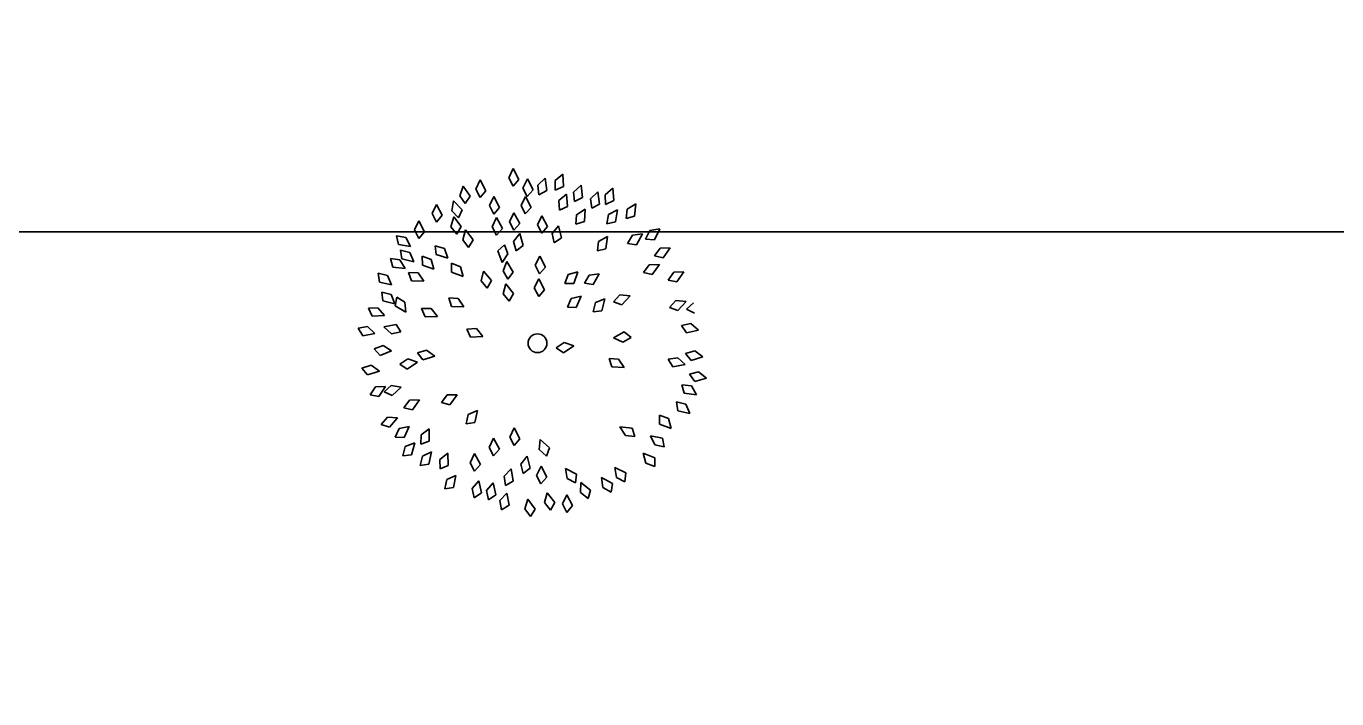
# Model space of a CAD drawing. Header units: millimetres. Extents: x -179928 to 528275, y -469666 to 511935.
# Drawn here: x 168550 to 184739, y 71491 to 79795 of the extents above; entities that cross this region are included whole.
import ezdxf

# ---------------------------------------------------------------- set-up
doc = ezdxf.new("R2010")
doc.units = ezdxf.units.MM
doc.layers.add('ad-Landscape', color=94, linetype='Continuous', lineweight=35)
doc.layers.add('ad-Plot Boundary', color=6, linetype='Continuous', true_color=0xff00ff)

# ---------------------------------------------------------------- blocks, each defined once
blk = doc.blocks.new('zw$A88E')
at = {"layer": 'ad-Plot Boundary', "ltscale": 5}
for points in [[(-214414, -389359), (-160084, -389359), (-160084, -359309), (-195260, -359309), (-210179, -357330)], [(-218432, -419409), (-160084, -419409), (-160084, -389359), (-214414, -389359), (-214624, -390951), (-215394, -396770), (-216370, -404153), (-218165, -417733)]]:
    blk.add_lwpolyline(points, close=True, dxfattribs=at)
blk = doc.blocks.new("Plot's Boundary")
at = {"layer": 'ad-Plot Boundary', "ltscale": 5}
blk.add_blockref('zw$A88E', (367577, 466614), dxfattribs=at)
blk = doc.blocks.new('qerfefr')
at = {"layer": 'ad-Landscape', "color": 104, "ltscale": 1.622888}
for p, q in [((260795.962, 1945721.719, 129.914), (260796.032, 1945721.823, 129.914)), ((260796.032, 1945721.823, 129.914), (260796.083, 1945721.68, 129.914)), ((260796.173, 1945721.748, 129.914), (260796.255, 1945721.842, 129.914)), ((260796.255, 1945721.842, 129.914), (260796.288, 1945721.694, 129.914)), ((260795.87, 1945721.677, 129.914), (260795.944, 1945721.544, 129.914)), ((260796, 1945721.608, 129.914), (260795.962, 1945721.719, 129.914)), ((260796.083, 1945721.68, 129.914), (260796, 1945721.608, 129.914)), ((260796.197, 1945721.633, 129.914), (260796.173, 1945721.748, 129.914)), ((260796.288, 1945721.694, 129.914), (260796.197, 1945721.633, 129.914)), ((260796.283, 1945721.505, 129.914), (260796.365, 1945721.6, 129.914)), ((260796.365, 1945721.6, 129.914), (260796.398, 1945721.451, 129.914)), ((260795.944, 1945721.544, 129.914), (260795.875, 1945721.46, 129.914)), ((260796.307, 1945721.39, 129.914), (260796.283, 1945721.505, 129.914)), ((260796.398, 1945721.451, 129.914), (260796.307, 1945721.39, 129.914)), ((260795.855, 1945721.186, 129.914), (260795.92, 1945721.293, 129.914)), ((260795.92, 1945721.293, 129.914), (260795.978, 1945721.152, 129.914)), ((260796.247, 1945721.244, 129.914), (260796.329, 1945721.339, 129.914)), ((260796.329, 1945721.339, 129.914), (260796.362, 1945721.19, 129.914)), ((260795.898, 1945721.076, 129.914), (260795.855, 1945721.186, 129.914)), ((260795.978, 1945721.152, 129.914), (260795.898, 1945721.076, 129.914)), ((260796.271, 1945721.129, 129.914), (260796.247, 1945721.244, 129.914)), ((260796.362, 1945721.19, 129.914), (260796.271, 1945721.129, 129.914)), ((260796.237, 1945720.939, 129.914), (260796.335, 1945720.988, 129.914)), ((260796.25, 1945720.787, 129.914), (260796.237, 1945720.939, 129.914)), ((260796.335, 1945720.988, 129.914), (260796.344, 1945720.87, 129.914)), ((260796.234, 1945720.683, 129.914), (260796.31, 1945720.782, 129.914)), ((260796.344, 1945720.87, 129.914), (260796.25, 1945720.787, 129.914)), ((260796.31, 1945720.782, 129.914), (260796.352, 1945720.636, 129.914)), ((260795.94, 1945720.635, 129.914), (260796, 1945720.745, 129.914)), ((260795.989, 1945720.528, 129.914), (260795.94, 1945720.635, 129.914)), ((260796, 1945720.745, 129.914), (260796.065, 1945720.607, 129.914)), ((260796.265, 1945720.569, 129.914), (260796.234, 1945720.683, 129.914)), ((260796.352, 1945720.636, 129.914), (260796.265, 1945720.569, 129.914)), ((260796.065, 1945720.607, 129.914), (260795.989, 1945720.528, 129.914)), ((260795.614, 1945720.107, 129.914), (260795.729, 1945720.082, 129.914)), ((260795.633, 1945720, 129.914), (260795.614, 1945720.107, 129.914)), ((260795.782, 1945719.969, 129.914), (260795.633, 1945720, 129.914)), ((260795.729, 1945720.082, 129.914), (260795.782, 1945719.969, 129.914)), ((260794.373, 1945719.188, 129.914), (260794.284, 1945719.25, 129.914)), ((260794.41, 1945719.051, 129.914), (260794.486, 1945719.142, 129.914)), ((260794.514, 1945719.018, 129.914), (260794.41, 1945719.051, 129.914)), ((260794.486, 1945719.142, 129.914), (260794.611, 1945719.135, 129.914)), ((260794.611, 1945719.135, 129.914), (260794.514, 1945719.018, 129.914)), ((260794.69, 1945718.884, 129.914), (260794.725, 1945718.996, 129.914)), ((260794.439, 1945718.805, 129.914), (260794.499, 1945718.906, 129.914)), ((260794.499, 1945718.906, 129.914), (260794.623, 1945718.92, 129.914)), ((260794.623, 1945718.92, 129.914), (260794.547, 1945718.788, 129.914)), ((260794.799, 1945718.893, 129.914), (260794.69, 1945718.884, 129.914)), ((260794.547, 1945718.788, 129.914), (260794.439, 1945718.805, 129.914)), ((260794.616, 1945718.635, 129.914), (260794.672, 1945718.738, 129.914)), ((260794.672, 1945718.738, 129.914), (260794.796, 1945718.757, 129.914)), ((260794.796, 1945718.757, 129.914), (260794.725, 1945718.622, 129.914)), ((260794.725, 1945718.622, 129.914), (260794.616, 1945718.635, 129.914))]:
    blk.add_line(p, q, dxfattribs=at)
at = {"layer": 'ad-Landscape', "color": 96, "ltscale": 1.622888}
for p, q in [((260796.604, 1945721.774, 129.914), (260796.686, 1945721.869, 129.914)), ((260796.628, 1945721.659, 129.914), (260796.604, 1945721.774, 129.914)), ((260796.686, 1945721.869, 129.914), (260796.719, 1945721.72, 129.914)), ((260796.719, 1945721.72, 129.914), (260796.628, 1945721.659, 129.914)), ((260796.738, 1945721.606, 129.914), (260796.821, 1945721.7, 129.914)), ((260796.762, 1945721.49, 129.914), (260796.738, 1945721.606, 129.914)), ((260796.821, 1945721.7, 129.914), (260796.853, 1945721.551, 129.914)), ((260796.908, 1945721.475, 129.914), (260796.926, 1945721.591, 129.914)), ((260796.926, 1945721.591, 129.914), (260797.037, 1945721.65, 129.914)), ((260797.037, 1945721.65, 129.914), (260797.015, 1945721.5, 129.914)), ((260797.117, 1945721.477, 129.914), (260797.145, 1945721.591, 129.914)), ((260797.145, 1945721.591, 129.914), (260797.26, 1945721.641, 129.914)), ((260797.26, 1945721.641, 129.914), (260797.226, 1945721.493, 129.914)), ((260796.66, 1945721.405, 129.914), (260796.743, 1945721.499, 129.914)), ((260796.743, 1945721.499, 129.914), (260796.774, 1945721.35, 129.914)), ((260796.853, 1945721.551, 129.914), (260796.762, 1945721.49, 129.914)), ((260797.015, 1945721.5, 129.914), (260796.908, 1945721.475, 129.914)), ((260797.226, 1945721.493, 129.914), (260797.117, 1945721.477, 129.914)), ((260797.33, 1945721.395, 129.914), (260797.442, 1945721.452, 129.914)), ((260797.442, 1945721.452, 129.914), (260797.417, 1945721.302, 129.914)), ((260796.47, 1945721.247, 129.914), (260796.551, 1945721.342, 129.914)), ((260796.551, 1945721.342, 129.914), (260796.585, 1945721.193, 129.914)), ((260796.683, 1945721.29, 129.914), (260796.66, 1945721.405, 129.914)), ((260796.774, 1945721.35, 129.914), (260796.683, 1945721.29, 129.914)), ((260797.102, 1945721.225, 129.914), (260797.127, 1945721.34, 129.914)), ((260797.127, 1945721.34, 129.914), (260797.24, 1945721.393, 129.914)), ((260797.24, 1945721.393, 129.914), (260797.21, 1945721.243, 129.914)), ((260797.31, 1945721.279, 129.914), (260797.33, 1945721.395, 129.914)), ((260797.417, 1945721.302, 129.914), (260797.31, 1945721.279, 129.914)), ((260797.509, 1945721.259, 129.914), (260797.619, 1945721.32, 129.914)), ((260796.495, 1945721.132, 129.914), (260796.47, 1945721.247, 129.914)), ((260796.585, 1945721.193, 129.914), (260796.495, 1945721.132, 129.914)), ((260796.792, 1945721.122, 129.914), (260796.875, 1945721.216, 129.914)), ((260796.817, 1945721.007, 129.914), (260796.792, 1945721.122, 129.914)), ((260796.875, 1945721.216, 129.914), (260796.908, 1945721.068, 129.914)), ((260797.21, 1945721.243, 129.914), (260797.102, 1945721.225, 129.914)), ((260797.254, 1945721.004, 129.914), (260797.292, 1945721.115, 129.914)), ((260797.292, 1945721.115, 129.914), (260797.411, 1945721.154, 129.914)), ((260797.411, 1945721.154, 129.914), (260797.363, 1945721.01, 129.914)), ((260797.493, 1945721.142, 129.914), (260797.509, 1945721.259, 129.914)), ((260797.599, 1945721.168, 129.914), (260797.493, 1945721.142, 129.914)), ((260796.453, 1945720.881, 129.914), (260796.454, 1945720.999, 129.914)), ((260796.454, 1945720.999, 129.914), (260796.554, 1945721.074, 129.914)), ((260796.554, 1945721.074, 129.914), (260796.555, 1945720.922, 129.914)), ((260796.908, 1945721.068, 129.914), (260796.817, 1945721.007, 129.914)), ((260796.934, 1945720.853, 129.914), (260796.939, 1945720.97, 129.914)), ((260796.939, 1945720.97, 129.914), (260797.042, 1945721.041, 129.914)), ((260797.042, 1945721.041, 129.914), (260797.037, 1945720.889, 129.914)), ((260797.363, 1945721.01, 129.914), (260797.254, 1945721.004, 129.914)), ((260796.555, 1945720.922, 129.914), (260796.453, 1945720.881, 129.914)), ((260797.037, 1945720.889, 129.914), (260796.934, 1945720.853, 129.914)), ((260796.636, 1945720.647, 129.914), (260796.718, 1945720.741, 129.914)), ((260796.66, 1945720.531, 129.914), (260796.636, 1945720.647, 129.914)), ((260796.718, 1945720.741, 129.914), (260796.751, 1945720.592, 129.914)), ((260797.422, 1945720.616, 129.914), (260797.468, 1945720.725, 129.914)), ((260797.531, 1945720.614, 129.914), (260797.422, 1945720.616, 129.914)), ((260797.468, 1945720.725, 129.914), (260797.59, 1945720.755, 129.914)), ((260796.162, 1945720.41, 129.914), (260796.223, 1945720.519, 129.914)), ((260796.223, 1945720.519, 129.914), (260796.286, 1945720.38, 129.914)), ((260796.551, 1945720.379, 129.914), (260796.633, 1945720.473, 129.914)), ((260796.633, 1945720.473, 129.914), (260796.666, 1945720.324, 129.914)), ((260796.751, 1945720.592, 129.914), (260796.66, 1945720.531, 129.914)), ((260796.209, 1945720.302, 129.914), (260796.162, 1945720.41, 129.914)), ((260796.286, 1945720.38, 129.914), (260796.209, 1945720.302, 129.914)), ((260796.576, 1945720.263, 129.914), (260796.551, 1945720.379, 129.914)), ((260796.666, 1945720.324, 129.914), (260796.576, 1945720.263, 129.914)), ((260796.93, 1945720.332, 129.914), (260796.999, 1945720.428, 129.914)), ((260797.036, 1945720.306, 129.914), (260796.93, 1945720.332, 129.914)), ((260796.999, 1945720.428, 129.914), (260797.124, 1945720.431, 129.914)), ((260797.124, 1945720.431, 129.914), (260797.036, 1945720.306, 129.914)), ((260797.164, 1945720.272, 129.914), (260797.247, 1945720.355, 129.914)), ((260797.247, 1945720.355, 129.914), (260797.371, 1945720.338, 129.914)), ((260797.371, 1945720.338, 129.914), (260797.265, 1945720.229, 129.914)), ((260796.883, 1945720.041, 129.914), (260796.957, 1945720.133, 129.914)), ((260796.957, 1945720.133, 129.914), (260797.082, 1945720.129, 129.914)), ((260797.265, 1945720.229, 129.914), (260797.164, 1945720.272, 129.914)), ((260796.988, 1945720.009, 129.914), (260796.883, 1945720.041, 129.914)), ((260797.082, 1945720.129, 129.914), (260796.988, 1945720.009, 129.914)), ((260797.174, 1945719.905, 129.914), (260797.233, 1945720.007, 129.914)), ((260797.233, 1945720.007, 129.914), (260797.358, 1945720.021, 129.914)), ((260797.358, 1945720.021, 129.914), (260797.282, 1945719.889, 129.914)), ((260796.619, 1945719.595, 129.914), (260796.731, 1945719.633, 129.914)), ((260796.69, 1945719.512, 129.914), (260796.619, 1945719.595, 129.914)), ((260796.834, 1945719.562, 129.914), (260796.69, 1945719.512, 129.914)), ((260796.731, 1945719.633, 129.914), (260796.834, 1945719.562, 129.914)), ((260797.334, 1945719.526, 129.914), (260797.481, 1945719.564, 129.914)), ((260797.431, 1945719.447, 129.914), (260797.334, 1945719.526, 129.914)), ((260797.481, 1945719.564, 129.914), (260797.545, 1945719.475, 129.914)), ((260797.545, 1945719.475, 129.914), (260797.431, 1945719.447, 129.914)), ((260797.22, 1945719.189, 129.914), (260797.215, 1945719.298, 129.914)), ((260797.215, 1945719.298, 129.914), (260797.326, 1945719.259, 129.914)), ((260797.365, 1945719.14, 129.914), (260797.22, 1945719.189, 129.914)), ((260797.326, 1945719.259, 129.914), (260797.365, 1945719.14, 129.914)), ((260794.725, 1945718.996, 129.914), (260794.842, 1945719.039, 129.914)), ((260794.842, 1945719.039, 129.914), (260794.799, 1945718.893, 129.914)), ((260795.297, 1945718.98, 129.914), (260795.352, 1945719.084, 129.914)), ((260795.352, 1945719.084, 129.914), (260795.476, 1945719.104, 129.914)), ((260795.476, 1945719.104, 129.914), (260795.406, 1945718.969, 129.914)), ((260795.406, 1945718.969, 129.914), (260795.297, 1945718.98, 129.914)), ((260794.869, 1945718.642, 129.914), (260794.984, 1945718.691, 129.914)), ((260794.984, 1945718.691, 129.914), (260794.949, 1945718.543, 129.914)), ((260795.497, 1945718.625, 129.914), (260795.579, 1945718.72, 129.914)), ((260795.579, 1945718.72, 129.914), (260795.612, 1945718.571, 129.914)), ((260795.776, 1945718.681, 129.914), (260795.858, 1945718.776, 129.914)), ((260795.8, 1945718.566, 129.914), (260795.776, 1945718.681, 129.914)), ((260795.858, 1945718.776, 129.914), (260795.891, 1945718.627, 129.914)), ((260794.841, 1945718.528, 129.914), (260794.869, 1945718.642, 129.914)), ((260794.949, 1945718.543, 129.914), (260794.841, 1945718.528, 129.914)), ((260795.22, 1945718.505, 129.914), (260795.303, 1945718.6, 129.914)), ((260795.303, 1945718.6, 129.914), (260795.336, 1945718.451, 129.914)), ((260795.521, 1945718.51, 129.914), (260795.497, 1945718.625, 129.914)), ((260795.612, 1945718.571, 129.914), (260795.521, 1945718.51, 129.914)), ((260795.891, 1945718.627, 129.914), (260795.8, 1945718.566, 129.914)), ((260796.087, 1945718.436, 129.914), (260796.13, 1945718.553, 129.914)), ((260796.13, 1945718.553, 129.914), (260796.213, 1945718.425, 129.914)), ((260794.832, 1945718.275, 129.914), (260794.886, 1945718.379, 129.914)), ((260794.886, 1945718.379, 129.914), (260795.01, 1945718.399, 129.914)), ((260795.01, 1945718.399, 129.914), (260794.94, 1945718.264, 129.914)), ((260795.245, 1945718.39, 129.914), (260795.22, 1945718.505, 129.914)), ((260795.336, 1945718.451, 129.914), (260795.245, 1945718.39, 129.914)), ((260795.818, 1945718.323, 129.914), (260795.919, 1945718.398, 129.914)), ((260795.919, 1945718.398, 129.914), (260795.918, 1945718.245, 129.914)), ((260796.15, 1945718.337, 129.914), (260796.087, 1945718.436, 129.914)), ((260796.213, 1945718.425, 129.914), (260796.15, 1945718.337, 129.914)), ((260794.94, 1945718.264, 129.914), (260794.832, 1945718.275, 129.914)), ((260795.156, 1945718.072, 129.914), (260795.161, 1945718.19, 129.914)), ((260795.161, 1945718.19, 129.914), (260795.264, 1945718.261, 129.914)), ((260795.264, 1945718.261, 129.914), (260795.259, 1945718.109, 129.914)), ((260795.326, 1945718.122, 129.914), (260795.43, 1945718.191, 129.914)), ((260795.43, 1945718.191, 129.914), (260795.422, 1945718.039, 129.914)), ((260795.567, 1945718.117, 129.914), (260795.581, 1945718.234, 129.914)), ((260795.581, 1945718.234, 129.914), (260795.689, 1945718.297, 129.914)), ((260795.689, 1945718.297, 129.914), (260795.672, 1945718.145, 129.914)), ((260795.816, 1945718.205, 129.914), (260795.818, 1945718.323, 129.914)), ((260795.918, 1945718.245, 129.914), (260795.816, 1945718.205, 129.914)), ((260795.971, 1945718.137, 129.914), (260796.053, 1945718.232, 129.914)), ((260796.053, 1945718.232, 129.914), (260796.086, 1945718.083, 129.914)), ((260795.259, 1945718.109, 129.914), (260795.156, 1945718.072, 129.914)), ((260795.318, 1945718.005, 129.914), (260795.326, 1945718.122, 129.914)), ((260795.422, 1945718.039, 129.914), (260795.318, 1945718.005, 129.914)), ((260795.672, 1945718.145, 129.914), (260795.567, 1945718.117, 129.914)), ((260795.995, 1945718.022, 129.914), (260795.971, 1945718.137, 129.914)), ((260796.086, 1945718.083, 129.914), (260795.995, 1945718.022, 129.914)), ((260795.452, 1945717.957, 129.914), (260795.558, 1945718.023, 129.914)), ((260795.558, 1945718.023, 129.914), (260795.546, 1945717.871, 129.914))]:
    blk.add_line(p, q, dxfattribs=at)
at = {"layer": 'ad-Landscape', "color": 70, "ltscale": 1.622888}
for p, q in [((260795.574, 1945721.597, 129.914), (260795.656, 1945721.692, 129.914)), ((260795.598, 1945721.482, 129.914), (260795.574, 1945721.597, 129.914)), ((260795.656, 1945721.692, 129.914), (260795.689, 1945721.543, 129.914)), ((260795.818, 1945721.563, 129.914), (260795.87, 1945721.677, 129.914)), ((260795.071, 1945721.337, 129.914), (260795.077, 1945721.446, 129.914)), ((260795.077, 1945721.446, 129.914), (260795.184, 1945721.395, 129.914)), ((260795.311, 1945721.46, 129.914), (260795.393, 1945721.554, 129.914)), ((260795.335, 1945721.344, 129.914), (260795.311, 1945721.46, 129.914)), ((260795.393, 1945721.554, 129.914), (260795.426, 1945721.405, 129.914)), ((260795.689, 1945721.543, 129.914), (260795.598, 1945721.482, 129.914)), ((260795.756, 1945721.379, 129.914), (260795.82, 1945721.487, 129.914)), ((260795.875, 1945721.46, 129.914), (260795.818, 1945721.563, 129.914)), ((260795.82, 1945721.487, 129.914), (260795.879, 1945721.347, 129.914)), ((260795.065, 1945721.155, 129.914), (260795.08, 1945721.263, 129.914)), ((260795.209, 1945721.273, 129.914), (260795.071, 1945721.337, 129.914)), ((260795.08, 1945721.263, 129.914), (260795.182, 1945721.204, 129.914)), ((260795.184, 1945721.395, 129.914), (260795.209, 1945721.273, 129.914)), ((260795.426, 1945721.405, 129.914), (260795.335, 1945721.344, 129.914)), ((260795.801, 1945721.27, 129.914), (260795.756, 1945721.379, 129.914)), ((260795.879, 1945721.347, 129.914), (260795.801, 1945721.27, 129.914)), ((260794.931, 1945721.195, 129.914), (260795.041, 1945721.151, 129.914)), ((260794.932, 1945721.085, 129.914), (260794.931, 1945721.195, 129.914)), ((260795.041, 1945721.151, 129.914), (260795.074, 1945721.03, 129.914)), ((260795.197, 1945721.08, 129.914), (260795.065, 1945721.155, 129.914)), ((260795.182, 1945721.204, 129.914), (260795.197, 1945721.08, 129.914)), ((260795.291, 1945721.015, 129.914), (260795.317, 1945721.121, 129.914)), ((260795.317, 1945721.121, 129.914), (260795.413, 1945721.052, 129.914)), ((260795.488, 1945721.095, 129.914), (260795.507, 1945721.203, 129.914)), ((260795.507, 1945721.203, 129.914), (260795.607, 1945721.14, 129.914)), ((260795.607, 1945721.14, 129.914), (260795.618, 1945721.015, 129.914)), ((260794.723, 1945720.952, 129.914), (260794.737, 1945721.06, 129.914)), ((260794.857, 1945720.878, 129.914), (260794.723, 1945720.952, 129.914)), ((260794.737, 1945721.06, 129.914), (260794.84, 1945721.003, 129.914)), ((260794.84, 1945721.003, 129.914), (260794.857, 1945720.878, 129.914)), ((260795.074, 1945721.03, 129.914), (260794.932, 1945721.085, 129.914)), ((260795.101, 1945720.969, 129.914), (260795.214, 1945720.935, 129.914)), ((260795.111, 1945720.86, 129.914), (260795.101, 1945720.969, 129.914)), ((260795.415, 1945720.927, 129.914), (260795.291, 1945721.015, 129.914)), ((260795.413, 1945721.052, 129.914), (260795.415, 1945720.927, 129.914)), ((260795.618, 1945721.015, 129.914), (260795.488, 1945721.095, 129.914)), ((260795.616, 1945720.836, 129.914), (260795.643, 1945720.942, 129.914)), ((260795.643, 1945720.942, 129.914), (260795.738, 1945720.872, 129.914)), ((260794.704, 1945720.716, 129.914), (260794.719, 1945720.824, 129.914)), ((260794.719, 1945720.824, 129.914), (260794.822, 1945720.765, 129.914)), ((260795.257, 1945720.818, 129.914), (260795.111, 1945720.86, 129.914)), ((260795.214, 1945720.935, 129.914), (260795.257, 1945720.818, 129.914)), ((260795.74, 1945720.747, 129.914), (260795.616, 1945720.836, 129.914)), ((260795.738, 1945720.872, 129.914), (260795.74, 1945720.747, 129.914)), ((260794.508, 1945720.674, 129.914), (260794.623, 1945720.649, 129.914)), ((260794.527, 1945720.566, 129.914), (260794.508, 1945720.674, 129.914)), ((260794.623, 1945720.649, 129.914), (260794.676, 1945720.536, 129.914)), ((260794.837, 1945720.641, 129.914), (260794.704, 1945720.716, 129.914)), ((260794.822, 1945720.765, 129.914), (260794.837, 1945720.641, 129.914)), ((260794.836, 1945720.616, 129.914), (260794.882, 1945720.715, 129.914)), ((260794.94, 1945720.506, 129.914), (260794.836, 1945720.616, 129.914)), ((260794.882, 1945720.715, 129.914), (260794.962, 1945720.629, 129.914)), ((260794.962, 1945720.629, 129.914), (260794.94, 1945720.506, 129.914)), ((260794.321, 1945720.471, 129.914), (260794.439, 1945720.458, 129.914)), ((260794.351, 1945720.366, 129.914), (260794.321, 1945720.471, 129.914)), ((260794.439, 1945720.458, 129.914), (260794.503, 1945720.351, 129.914)), ((260794.676, 1945720.536, 129.914), (260794.527, 1945720.566, 129.914)), ((260795.141, 1945720.498, 129.914), (260795.255, 1945720.469, 129.914)), ((260795.155, 1945720.39, 129.914), (260795.141, 1945720.498, 129.914)), ((260795.255, 1945720.469, 129.914), (260795.303, 1945720.353, 129.914)), ((260795.498, 1945720.537, 129.914), (260795.61, 1945720.5, 129.914)), ((260795.505, 1945720.428, 129.914), (260795.498, 1945720.537, 129.914)), ((260795.61, 1945720.5, 129.914), (260795.65, 1945720.382, 129.914)), ((260794.503, 1945720.351, 129.914), (260794.351, 1945720.366, 129.914)), ((260794.7, 1945720.297, 129.914), (260794.633, 1945720.403, 129.914)), ((260794.633, 1945720.403, 129.914), (260794.785, 1945720.392, 129.914)), ((260794.817, 1945720.287, 129.914), (260794.7, 1945720.297, 129.914)), ((260794.785, 1945720.392, 129.914), (260794.817, 1945720.287, 129.914)), ((260795.303, 1945720.353, 129.914), (260795.155, 1945720.39, 129.914)), ((260795.65, 1945720.382, 129.914), (260795.505, 1945720.428, 129.914)), ((260794.444, 1945720.172, 129.914), (260794.561, 1945720.184, 129.914)), ((260794.495, 1945720.075, 129.914), (260794.444, 1945720.172, 129.914)), ((260794.561, 1945720.184, 129.914), (260794.646, 1945720.092, 129.914)), ((260794.237, 1945719.982, 129.914), (260794.355, 1945719.986, 129.914)), ((260794.282, 1945719.882, 129.914), (260794.237, 1945719.982, 129.914)), ((260794.355, 1945719.986, 129.914), (260794.434, 1945719.888, 129.914)), ((260794.646, 1945720.092, 129.914), (260794.495, 1945720.075, 129.914)), ((260794.947, 1945719.983, 129.914), (260795.065, 1945719.986, 129.914)), ((260794.99, 1945719.883, 129.914), (260794.947, 1945719.983, 129.914)), ((260795.065, 1945719.986, 129.914), (260795.143, 1945719.888, 129.914)), ((260794.434, 1945719.888, 129.914), (260794.282, 1945719.882, 129.914)), ((260794.701, 1945719.906, 129.914), (260794.813, 1945719.944, 129.914)), ((260794.773, 1945719.823, 129.914), (260794.701, 1945719.906, 129.914)), ((260794.917, 1945719.873, 129.914), (260794.773, 1945719.823, 129.914)), ((260794.813, 1945719.944, 129.914), (260794.917, 1945719.873, 129.914)), ((260795.143, 1945719.888, 129.914), (260794.99, 1945719.883, 129.914)), ((260794.247, 1945719.639, 129.914), (260794.337, 1945719.715, 129.914)), ((260794.337, 1945719.715, 129.914), (260794.459, 1945719.687, 129.914)), ((260794.459, 1945719.687, 129.914), (260794.344, 1945719.588, 129.914)), ((260794.424, 1945719.626, 129.914), (260794.528, 1945719.682, 129.914)), ((260794.528, 1945719.682, 129.914), (260794.641, 1945719.63, 129.914)), ((260794.344, 1945719.588, 129.914), (260794.247, 1945719.639, 129.914)), ((260794.508, 1945719.556, 129.914), (260794.424, 1945719.626, 129.914)), ((260794.641, 1945719.63, 129.914), (260794.508, 1945719.556, 129.914)), ((260794.608, 1945719.374, 129.914), (260794.699, 1945719.448, 129.914)), ((260794.703, 1945719.321, 129.914), (260794.608, 1945719.374, 129.914)), ((260794.699, 1945719.448, 129.914), (260794.821, 1945719.418, 129.914)), ((260794.821, 1945719.418, 129.914), (260794.703, 1945719.321, 129.914)), ((260795.072, 1945719.315, 129.914), (260795.165, 1945719.388, 129.914)), ((260795.165, 1945719.388, 129.914), (260795.286, 1945719.355, 129.914)), ((260795.286, 1945719.355, 129.914), (260795.167, 1945719.26, 129.914)), ((260794.284, 1945719.25, 129.914), (260794.382, 1945719.315, 129.914)), ((260794.5, 1945719.273, 129.914), (260794.373, 1945719.188, 129.914)), ((260794.382, 1945719.315, 129.914), (260794.5, 1945719.273, 129.914)), ((260795.167, 1945719.26, 129.914), (260795.072, 1945719.315, 129.914))]:
    blk.add_line(p, q, dxfattribs=at)
at = {"layer": 'ad-Landscape', "color": 98, "ltscale": 1.622888}
for p, q in [((260797.619, 1945721.32, 129.914), (260797.599, 1945721.168, 129.914)), ((260797.695, 1945721.259, 129.914), (260797.808, 1945721.314, 129.914)), ((260797.808, 1945721.314, 129.914), (260797.78, 1945721.164, 129.914)), ((260797.672, 1945721.144, 129.914), (260797.695, 1945721.259, 129.914)), ((260797.78, 1945721.164, 129.914), (260797.672, 1945721.144, 129.914)), ((260797.624, 1945720.906, 129.914), (260797.673, 1945721.014, 129.914)), ((260797.673, 1945721.014, 129.914), (260797.795, 1945721.042, 129.914)), ((260797.795, 1945721.042, 129.914), (260797.733, 1945720.902, 129.914)), ((260797.869, 1945720.909, 129.914), (260797.912, 1945721.019, 129.914)), ((260797.912, 1945721.019, 129.914), (260798.033, 1945721.052, 129.914)), ((260798.033, 1945721.052, 129.914), (260797.978, 1945720.91, 129.914)), ((260797.733, 1945720.902, 129.914), (260797.624, 1945720.906, 129.914)), ((260797.978, 1945720.91, 129.914), (260797.869, 1945720.909, 129.914)), ((260797.59, 1945720.755, 129.914), (260797.531, 1945720.614, 129.914)), ((260797.807, 1945720.606, 129.914), (260797.89, 1945720.689, 129.914)), ((260797.89, 1945720.689, 129.914), (260798.014, 1945720.672, 129.914)), ((260798.014, 1945720.672, 129.914), (260797.907, 1945720.563, 129.914)), ((260798.036, 1945720.6, 129.914), (260798.115, 1945720.688, 129.914)), ((260798.115, 1945720.688, 129.914), (260798.239, 1945720.678, 129.914)), ((260798.239, 1945720.678, 129.914), (260798.139, 1945720.563, 129.914)), ((260797.907, 1945720.563, 129.914), (260797.807, 1945720.606, 129.914)), ((260798.139, 1945720.563, 129.914), (260798.036, 1945720.6, 129.914)), ((260798.088, 1945720.372, 129.914), (260798.179, 1945720.446, 129.914)), ((260798.184, 1945720.319, 129.914), (260798.088, 1945720.372, 129.914)), ((260798.179, 1945720.446, 129.914), (260798.301, 1945720.417, 129.914)), ((260798.301, 1945720.417, 129.914), (260798.184, 1945720.319, 129.914)), ((260797.904, 1945720.21, 129.914), (260797.997, 1945720.283, 129.914)), ((260798, 1945720.156, 129.914), (260797.904, 1945720.21, 129.914)), ((260797.997, 1945720.283, 129.914), (260798.118, 1945720.252, 129.914)), ((260798.118, 1945720.252, 129.914), (260798, 1945720.156, 129.914)), ((260797.45, 1945719.958, 129.914), (260797.55, 1945720.02, 129.914)), ((260797.667, 1945719.975, 129.914), (260797.538, 1945719.893, 129.914)), ((260797.55, 1945720.02, 129.914), (260797.667, 1945719.975, 129.914)), ((260798.173, 1945720.04, 129.914), (260798.264, 1945720.116, 129.914)), ((260798.27, 1945719.989, 129.914), (260798.173, 1945720.04, 129.914)), ((260798.264, 1945720.116, 129.914), (260798.385, 1945720.088, 129.914)), ((260798.385, 1945720.088, 129.914), (260798.27, 1945719.989, 129.914)), ((260797.282, 1945719.889, 129.914), (260797.174, 1945719.905, 129.914)), ((260797.538, 1945719.893, 129.914), (260797.45, 1945719.958, 129.914)), ((260798.099, 1945719.708, 129.914), (260798.199, 1945719.772, 129.914)), ((260798.188, 1945719.645, 129.914), (260798.099, 1945719.708, 129.914)), ((260798.316, 1945719.728, 129.914), (260798.188, 1945719.645, 129.914)), ((260798.199, 1945719.772, 129.914), (260798.316, 1945719.728, 129.914)), ((260798.296, 1945719.633, 129.914), (260798.402, 1945719.685, 129.914)), ((260798.378, 1945719.56, 129.914), (260798.296, 1945719.633, 129.914)), ((260798.185, 1945719.455, 129.914), (260798.303, 1945719.447, 129.914)), ((260798.219, 1945719.351, 129.914), (260798.185, 1945719.455, 129.914)), ((260798.372, 1945719.343, 129.914), (260798.219, 1945719.351, 129.914)), ((260798.303, 1945719.447, 129.914), (260798.372, 1945719.343, 129.914)), ((260797.917, 1945719.095, 129.914), (260798.034, 1945719.084, 129.914)), ((260797.948, 1945718.99, 129.914), (260797.917, 1945719.095, 129.914)), ((260798.034, 1945719.084, 129.914), (260798.1, 1945718.978, 129.914)), ((260798.142, 1945719.109, 129.914), (260798.26, 1945719.111, 129.914)), ((260798.184, 1945719.008, 129.914), (260798.142, 1945719.109, 129.914)), ((260798.336, 1945719.012, 129.914), (260798.184, 1945719.008, 129.914)), ((260798.26, 1945719.111, 129.914), (260798.336, 1945719.012, 129.914)), ((260798.1, 1945718.978, 129.914), (260797.948, 1945718.99, 129.914)), ((260798.12, 1945718.848, 129.914), (260798.238, 1945718.847, 129.914)), ((260798.16, 1945718.746, 129.914), (260798.12, 1945718.848, 129.914)), ((260798.238, 1945718.847, 129.914), (260798.312, 1945718.746, 129.914)), ((260797.997, 1945718.638, 129.914), (260797.998, 1945718.748, 129.914)), ((260797.998, 1945718.748, 129.914), (260798.107, 1945718.703, 129.914)), ((260798.107, 1945718.703, 129.914), (260798.138, 1945718.581, 129.914)), ((260798.312, 1945718.746, 129.914), (260798.16, 1945718.746, 129.914)), ((260797.864, 1945718.452, 129.914), (260797.878, 1945718.561, 129.914)), ((260797.878, 1945718.561, 129.914), (260797.981, 1945718.502, 129.914)), ((260798.138, 1945718.581, 129.914), (260797.997, 1945718.638, 129.914)), ((260797.158, 1945718.325, 129.914), (260797.122, 1945718.445, 129.914)), ((260797.122, 1945718.445, 129.914), (260797.265, 1945718.393, 129.914)), ((260797.265, 1945718.393, 129.914), (260797.268, 1945718.283, 129.914)), ((260797.604, 1945718.351, 129.914), (260797.632, 1945718.457, 129.914)), ((260797.728, 1945718.262, 129.914), (260797.604, 1945718.351, 129.914)), ((260797.632, 1945718.457, 129.914), (260797.727, 1945718.387, 129.914)), ((260797.727, 1945718.387, 129.914), (260797.728, 1945718.262, 129.914)), ((260797.997, 1945718.378, 129.914), (260797.864, 1945718.452, 129.914)), ((260797.981, 1945718.502, 129.914), (260797.997, 1945718.378, 129.914)), ((260797.268, 1945718.283, 129.914), (260797.158, 1945718.325, 129.914)), ((260797.48, 1945718.118, 129.914), (260797.456, 1945718.241, 129.914)), ((260797.456, 1945718.241, 129.914), (260797.594, 1945718.175, 129.914)), ((260796.325, 1945718.002, 129.914), (260796.337, 1945718.127, 129.914)), ((260796.337, 1945718.127, 129.914), (260796.45, 1945718.025, 129.914)), ((260797.314, 1945717.931, 129.914), (260797.315, 1945718.056, 129.914)), ((260797.315, 1945718.056, 129.914), (260797.437, 1945717.965, 129.914)), ((260797.586, 1945718.066, 129.914), (260797.48, 1945718.118, 129.914)), ((260797.594, 1945718.175, 129.914), (260797.586, 1945718.066, 129.914)), ((260795.441, 1945717.84, 129.914), (260795.452, 1945717.957, 129.914)), ((260795.546, 1945717.871, 129.914), (260795.441, 1945717.84, 129.914)), ((260795.722, 1945717.778, 129.914), (260795.789, 1945717.883, 129.914)), ((260795.789, 1945717.883, 129.914), (260795.844, 1945717.741, 129.914)), ((260795.979, 1945717.788, 129.914), (260796.042, 1945717.897, 129.914)), ((260796.042, 1945717.897, 129.914), (260796.103, 1945717.757, 129.914)), ((260796.411, 1945717.922, 129.914), (260796.325, 1945718.002, 129.914)), ((260796.45, 1945718.025, 129.914), (260796.411, 1945717.922, 129.914)), ((260796.44, 1945717.791, 129.914), (260796.476, 1945717.91, 129.914)), ((260796.476, 1945717.91, 129.914), (260796.567, 1945717.788, 129.914)), ((260796.723, 1945717.78, 129.914), (260796.74, 1945717.904, 129.914)), ((260796.74, 1945717.904, 129.914), (260796.849, 1945717.796, 129.914)), ((260796.916, 1945717.856, 129.914), (260796.929, 1945717.981, 129.914)), ((260796.929, 1945717.981, 129.914), (260797.042, 1945717.878, 129.914)), ((260797.042, 1945717.878, 129.914), (260797.003, 1945717.776, 129.914)), ((260797.408, 1945717.86, 129.914), (260797.314, 1945717.931, 129.914)), ((260797.437, 1945717.965, 129.914), (260797.408, 1945717.86, 129.914)), ((260795.763, 1945717.667, 129.914), (260795.722, 1945717.778, 129.914)), ((260795.844, 1945717.741, 129.914), (260795.763, 1945717.667, 129.914)), ((260796.026, 1945717.68, 129.914), (260795.979, 1945717.788, 129.914)), ((260796.103, 1945717.757, 129.914), (260796.026, 1945717.68, 129.914)), ((260796.188, 1945717.716, 129.914), (260796.27, 1945717.81, 129.914)), ((260796.212, 1945717.6, 129.914), (260796.188, 1945717.716, 129.914)), ((260796.27, 1945717.81, 129.914), (260796.303, 1945717.661, 129.914)), ((260796.509, 1945717.695, 129.914), (260796.44, 1945717.791, 129.914)), ((260796.567, 1945717.788, 129.914), (260796.509, 1945717.695, 129.914)), ((260796.806, 1945717.696, 129.914), (260796.723, 1945717.78, 129.914)), ((260796.849, 1945717.796, 129.914), (260796.806, 1945717.696, 129.914)), ((260797.003, 1945717.776, 129.914), (260796.916, 1945717.856, 129.914)), ((260796.303, 1945717.661, 129.914), (260796.212, 1945717.6, 129.914))]:
    blk.add_line(p, q, dxfattribs=at)
at = {"layer": 'ad-Landscape', "color": 96, "ltscale": 1.622888}
blk.add_circle((260796.41, 1945719.71, 129.914), 0.116, dxfattribs=at)
blk = doc.blocks.new('zw$E387')
at = {"color": 6, "xscale": 999.9541051248865, "yscale": 999.9541051248865, "zscale": 999.9541051248865, "rotation": 15.20137085992778}
blk.add_blockref('qerfefr', (258683377, -1945858232, 864413), dxfattribs=at)

msp = doc.modelspace()

# ---------------------------------------------------------------- block references
at = {"ltscale": 5}
msp.add_blockref("Plot's Boundary", (0, 0), dxfattribs=at)

# ---------------------------------------------------------------- next in the draw order: block references
msp.add_blockref('zw$E387', (0, 0), dxfattribs=at)

doc.saveas('drawing.dxf')
